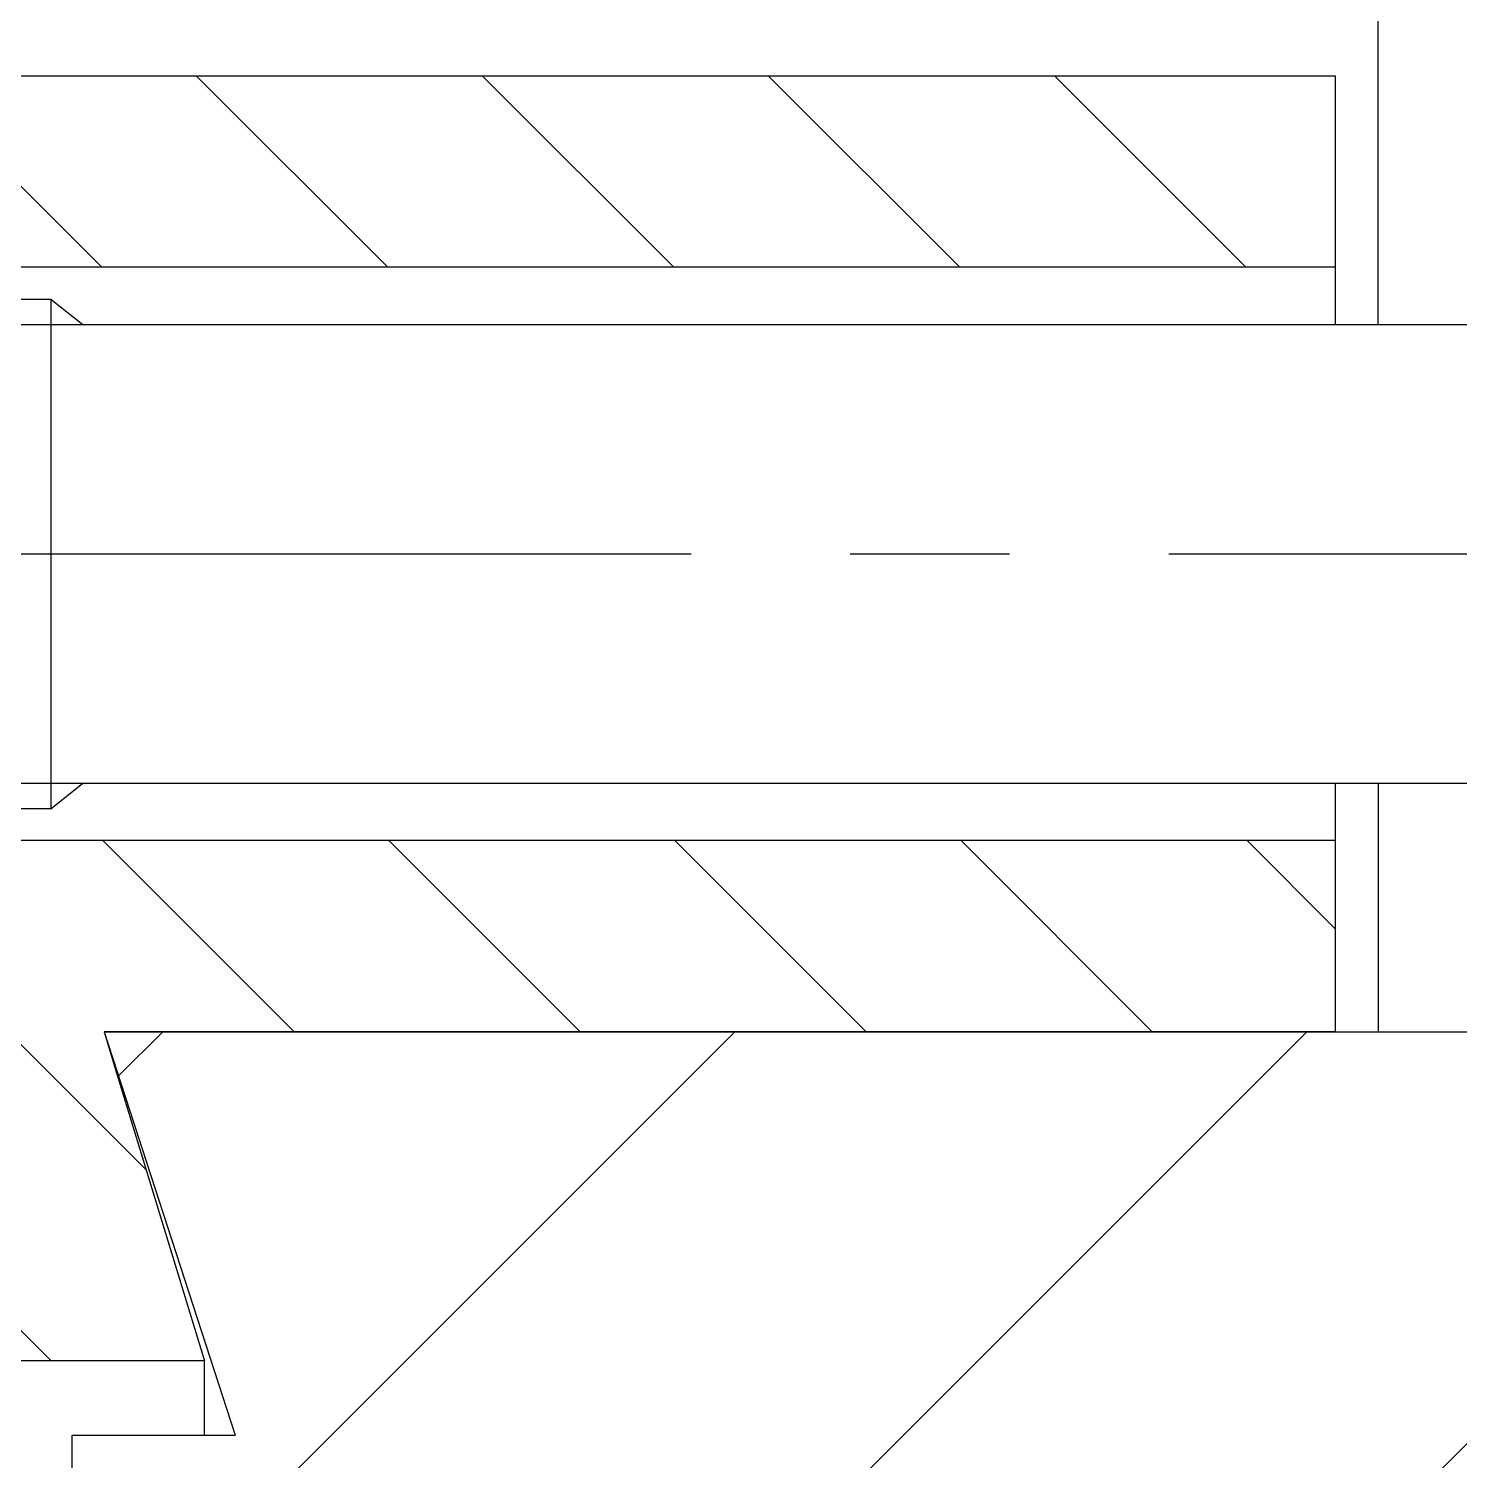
# Model space of a CAD drawing. Header units: millimetres. Extents: x -375 to 12388, y -150 to 8760.
# Drawn here: x 7641.8 to 7709.2, y 6765.8 to 6833.2 of the extents above; entities that cross this region are included whole.
import ezdxf

# ---------------------------------------------------------------- set-up
doc = ezdxf.new("R2010")
doc.units = ezdxf.units.MM
doc.header["$LTSCALE"] = 30
doc.linetypes.add('CENTER', pattern=[2, 1.25, -0.25, 0.25, -0.25])
for name, color, linetype in [('1轮廓实线层', 4, 'Continuous'), ('2细线层', 7, 'Continuous'), ('3中心线层', 1, 'CENTER'), ('5剖面线层', 2, 'Continuous')]:
    doc.layers.add(name, color=color, linetype=linetype)

# ---------------------------------------------------------------- blocks, each defined once
blk = doc.blocks.new('浮头盖')
at = {"layer": '3中心线层'}
blk.add_line((-318.488, 467.5), (-49.821, 467.5), dxfattribs=at)
blk = doc.blocks.new('M24螺柱')
at = {"layer": '1轮廓实线层'}
for points in [[(-167.5, 12), (-140, 12), (-140, -12), (-167.5, -12)], [(-140, 12), (-138.5, 10.8), (-1.5, 10.8), (0, 12)]]:
    blk.add_lwpolyline(points, dxfattribs=at)
at = {"layer": '1轮廓实线层', "extrusion": (0, -1.22465e-16, -1)}
blk.add_lwpolyline([(140, -12), (138.5, -10.8), (1.5, -10.8), (0, -12)], dxfattribs=at)
at = {"layer": '2细线层'}
blk.add_line((-167.5, 10.8), (-138.5, 10.8), dxfattribs=at)
at = {"layer": '2细线层', "extrusion": (0, -1.22465e-16, -1)}
blk.add_line((-167.5, -10.8), (-138.5, -10.8), dxfattribs=at)

msp = doc.modelspace()

# ---------------------------------------------------------------- hatches: boundary and pattern name
at = {"layer": '5剖面线层'}
h = msp.add_hatch(dxfattribs=at)
h.set_pattern_fill('ANSI31', color=256, scale=3, angle=90, style=0)
h.paths.add_polyline_path([(7703.328, 6830.987), (7615.328, 6830.987), (7615.328, 6821.987), (7703.328, 6821.987)])
h.paths.add_polyline_path([(7645.921, 6784.049), (7645.328, 6785.987), (7703.328, 6785.987), (7703.328, 6794.987), (7615.328, 6794.987), (7615.328, 6790.487), (7615.328, 6770.487), (7650.067, 6770.487)])
h = msp.add_hatch(dxfattribs=at)
h.set_pattern_fill('ANSI31', color=256, scale=6, style=0)
h.paths.add_polyline_path([(7714.828, 6785.987), (7645.328, 6785.987), (7651.502, 6766.987), (7643.828, 6766.987), (7643.828, 6738.856), (7644.828, 6738.278), (7717.328, 6738.278), (7719.828, 6740.778), (7719.828, 6766.987), (7714.828, 6766.987)])
h.paths.add_polyline_path([(7719.828, 6710.528), (7717.328, 6713.028), (7644.828, 6713.028), (7643.828, 6712.451), (7643.828, 6340.987), (7714.828, 6340.987), (7714.828, 6346.987), (7719.828, 6346.987)])
h.paths.add_polyline_path([(7719.828, 6334.987), (7714.828, 6334.987), (7714.828, 6340.987), (7643.828, 6340.987), (7643.828, 5968.821), (7719.828, 5968.821)])
h.paths.add_polyline_path([(7719.828, 5943.821), (7643.828, 5943.821), (7643.828, 5914.987), (7651.502, 5914.987), (7645.328, 5895.987), (7714.828, 5895.987), (7714.828, 5914.987), (7719.828, 5914.987)])

# ---------------------------------------------------------------- linework, layer by layer
at = {"layer": '1轮廓实线层'}
for p, q in [((7705.328, 6819.287), (7705.328, 6860.987)), ((7703.328, 6830.987), (7615.328, 6830.987)), ((7703.328, 6819.287), (7703.328, 6830.987)), ((7703.328, 6821.987), (7615.328, 6821.987)), ((7703.328, 6785.987), (7703.328, 6797.687)), ((7705.328, 6797.687), (7705.328, 6785.987)), ((7703.328, 6794.987), (7615.328, 6794.987)), ((7647.356, 6785.987), (7645.328, 6785.987)), ((7645.328, 6785.987), (7645.921, 6784.049)), ((7645.328, 6785.987), (7714.828, 6785.987)), ((7645.328, 6785.987), (7651.502, 6766.987)), ((7703.328, 6785.987), (7647.356, 6785.987)), ((7645.921, 6784.049), (7650.067, 6770.487)), ((7650.067, 6770.487), (7615.328, 6770.487)), ((7650.067, 6766.987), (7650.067, 6770.487)), ((7643.828, 6738.153), (7643.828, 6766.987)), ((7643.828, 6766.987), (7651.502, 6766.987))]:
    msp.add_line(p, q, dxfattribs=at)

# ---------------------------------------------------------------- block references
for name, p in [('浮头盖', (7893.964, 6340.987)), ('M24螺柱', (7782.828, 6808.487))]:
    msp.add_blockref(name, p, dxfattribs=at)

doc.saveas('drawing.dxf')
